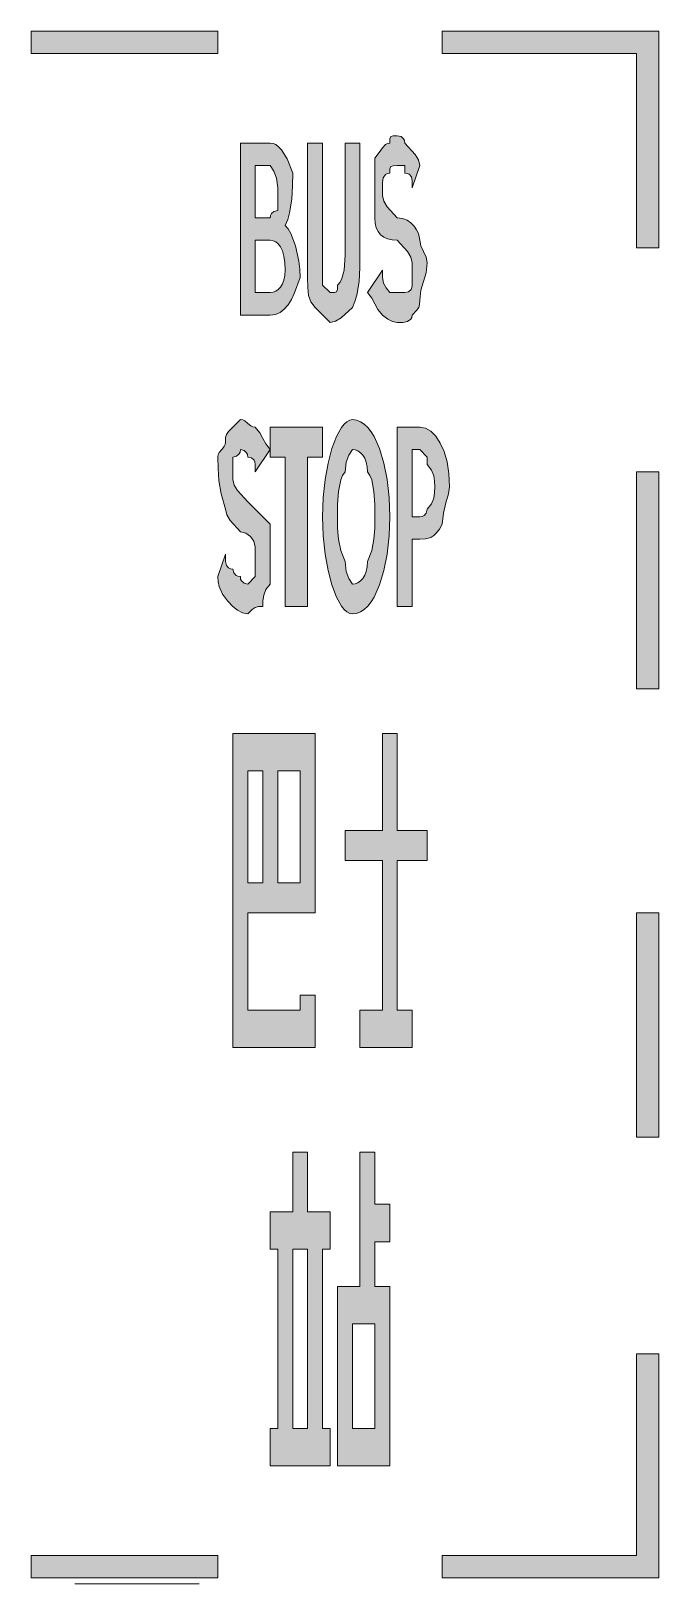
# Model space of a CAD drawing. Header units: metres. Extents: x 148 to 249, y 17 to 266.
import ezdxf

# ---------------------------------------------------------------- set-up
doc = ezdxf.new("R2010")
doc.units = ezdxf.units.M
doc.layers.add('FILL_WHITE_FFFFFF', color=7, linetype='Continuous', true_color=0xffffff)
doc.layers.add('STROKE_WHITE_FFFFFF', color=7, linetype='Continuous', true_color=0xffffff)

msp = doc.modelspace()

# ---------------------------------------------------------------- hatches: boundary and pattern name
at = {"layer": 'FILL_WHITE_FFFFFF', "true_color": 0xffffff}
h = msp.add_hatch(color=7, dxfattribs=at)
h.dxf.hatch_style = 1
h.paths.add_polyline_path([(178.35, 266.31), (178.35, 262.71), (148.35, 262.71), (148.35, 266.31), (178.35, 266.31)])
h = msp.add_hatch(color=7, dxfattribs=at)
h.dxf.hatch_style = 1
h.paths.add_polyline_path([(245.55, 262.71), (214.35, 262.71), (214.35, 266.31), (249.15, 266.31), (249.15, 231.51), (245.55, 231.51), (245.55, 262.71)])
h = msp.add_hatch(color=7, dxfattribs=at)
h.dxf.hatch_style = 1
h.paths.add_polyline_path([(206.31, 232.77), (205.58, 232.93), (204.96, 233.22), (204.45, 233.61), (204.06, 234.12), (203.78, 234.73), (203.61, 235.47), (203.55, 236.31), (203.55, 244.71), (203.55, 245.91), (204.26, 246.79), (204.75, 247.56), (205.24, 248.1), (205.55, 248.26), (205.95, 248.31), (205.97, 249), (206.1, 249.36), (206.46, 249.49), (207.15, 249.51), (207.75, 249.36), (208.16, 249), (208.3, 248.71), (208.35, 248.31), (210, 246.51), (210.54, 245.61), (210.75, 244.71), (209.55, 241.11), (209.55, 242.31), (209.4, 242.91), (209.04, 243.32), (208.75, 243.46), (208.35, 243.51), (208.35, 244.71), (207.15, 244.71), (206.46, 244.69), (206.1, 244.56), (205.97, 244.2), (205.95, 243.51), (205.55, 243.46), (205.26, 243.3), (204.9, 242.76), (204.77, 241.99), (204.75, 241.11), (204.75, 239.91), (204.96, 239.01), (205.5, 238.11), (207.15, 236.31), (207.99, 236.2), (208.73, 235.92), (209.34, 235.49), (209.85, 234.96), (210.24, 234.38), (210.53, 233.78), (210.75, 232.71), (210.94, 231.81), (211.35, 230.91), (211.76, 230.01), (211.95, 229.11), (211.76, 227.5), (211.35, 226.11), (210.94, 224.72), (210.75, 223.11), (210.73, 222.4), (210.6, 221.91), (210.24, 221.42), (209.55, 220.71), (209.5, 220.31), (209.34, 220.02), (208.8, 219.66), (208.03, 219.53), (207.15, 219.51), (206.4, 219.66), (205.63, 220.02), (204.75, 220.71), (204.04, 221.61), (203.55, 222.51), (203.06, 223.41), (202.35, 224.31), (204.75, 227.91), (204.75, 226.71), (204.94, 225.83), (205.35, 225.06), (205.95, 224.31), (208.35, 224.31), (208.95, 224.46), (209.36, 224.82), (209.5, 225.11), (209.55, 225.51), (209.55, 227.91), (209.55, 229.11), (209.34, 230.01), (208.8, 230.91), (207.15, 232.71), (206.31, 232.77)])
h = msp.add_hatch(color=7, dxfattribs=at)
h.dxf.hatch_style = 1
h.paths.add_polyline_path([(190.8, 231.81), (191.34, 229.37), (191.5, 228.06), (191.55, 226.71), (190.63, 224.25), (190.14, 223.23), (189.6, 222.36), (189.01, 221.66), (188.34, 221.14), (187.6, 220.82), (186.75, 220.71), (181.95, 220.71), (181.95, 248.31), (186.75, 248.31), (187.2, 248.25), (187.65, 248.07), (188.1, 247.74), (188.55, 247.26), (189.45, 245.78), (190.35, 243.51), (190.33, 241.52), (190.2, 239.31), (189.84, 237.1), (189.55, 236.06), (189.15, 235.11), (189.6, 234.55), (190.03, 233.8), (190.8, 231.81)])
h.paths.add_polyline_path([(186.75, 224.31), (187.2, 224.37), (187.63, 224.53), (188.04, 224.82), (188.4, 225.21), (188.71, 225.72), (188.94, 226.33), (189.1, 227.07), (189.15, 227.91), (189.1, 229.15), (188.94, 230.18), (188.71, 231.01), (188.4, 231.66), (188.04, 232.14), (187.63, 232.47), (187.2, 232.65), (186.75, 232.71), (184.35, 232.71), (184.35, 224.31), (186.75, 224.31)], flags=16)
h.paths.add_polyline_path([(186.8, 236.71), (186.94, 237), (187.35, 237.36), (187.95, 237.51), (187.95, 241.11), (187.76, 242.68), (187.35, 243.81), (186.75, 244.71), (184.35, 244.71), (184.35, 236.31), (186.75, 236.31), (186.8, 236.71)], flags=16)
h = msp.add_hatch(color=7, dxfattribs=at)
h.dxf.hatch_style = 1
h.paths.add_polyline_path([(198.75, 248.31), (201.15, 248.31), (201.15, 230.31), (201.13, 228.32), (201, 226.11), (200.64, 223.9), (200.35, 222.86), (199.95, 221.91), (198.15, 220.26), (197.25, 219.72), (196.35, 219.51), (193.95, 221.91), (193.26, 222.83), (192.9, 223.86), (192.77, 225.12), (192.75, 226.71), (192.75, 230.31), (192.75, 248.31), (195.15, 248.31), (195.15, 230.31), (195.15, 225.51), (196.35, 224.31), (197.04, 224.33), (197.4, 224.46), (197.53, 224.82), (197.55, 225.51), (197.95, 226.01), (198.24, 226.6), (198.6, 227.91), (198.75, 230.31), (198.75, 248.31)])
h = msp.add_hatch(color=7, dxfattribs=at)
h.dxf.hatch_style = 1
h.paths.add_polyline_path([(180.3, 187.71), (179.76, 188.61), (179.55, 189.51), (178.86, 192), (178.5, 194.16), (178.37, 196.09), (178.35, 197.91), (178.4, 198.31), (178.54, 198.62), (178.95, 199.11), (179.36, 199.6), (179.5, 199.91), (179.55, 200.31), (179.57, 201.02), (179.7, 201.51), (180.06, 202), (180.75, 202.71), (181.95, 203.91), (182.35, 203.86), (182.66, 203.72), (183.15, 203.31), (183.64, 202.9), (183.95, 202.76), (184.35, 202.71), (185.06, 201.81), (185.55, 200.91), (186.04, 200.01), (186.75, 199.11), (184.35, 195.51), (184.35, 196.71), (184.3, 197.11), (184.16, 197.4), (183.75, 197.76), (183.15, 197.91), (183.1, 198.31), (182.96, 198.6), (182.55, 198.96), (181.95, 199.11), (181.9, 198.71), (181.76, 198.42), (181.35, 198.06), (180.75, 197.91), (180.75, 195.51), (180.75, 194.31), (180.96, 193.41), (181.5, 192.51), (183.15, 190.71), (186.75, 187.11), (186.75, 182.31), (186.75, 177.51), (186.06, 176.61), (185.7, 175.71), (185.57, 174.81), (185.55, 173.91), (184.84, 173.89), (184.35, 173.76), (183.86, 173.4), (183.15, 172.71), (182.27, 172.9), (181.5, 173.31), (180.75, 173.91), (179.87, 174.83), (179.1, 175.86), (178.56, 177.12), (178.4, 177.86), (178.35, 178.71), (179.55, 182.31), (179.55, 181.11), (179.7, 180.51), (180.06, 180.1), (180.35, 179.96), (180.75, 179.91), (180.9, 179.31), (181.26, 178.9), (181.55, 178.76), (181.95, 178.71), (182, 178.31), (182.14, 178.02), (182.55, 177.66), (183.15, 177.51), (184.35, 178.71), (184.35, 181.11), (184.35, 183.51), (184.14, 184.39), (183.6, 185.16), (182.83, 185.7), (181.95, 185.91), (180.3, 187.71)])
h = msp.add_hatch(color=7, dxfattribs=at)
h.dxf.hatch_style = 1
h.paths.add_polyline_path([(186.75, 197.91), (186.75, 202.71), (195.15, 202.71), (195.15, 197.91), (192.75, 197.91), (192.75, 173.91), (189.15, 173.91), (189.15, 197.91), (186.75, 197.91)])
h = msp.add_hatch(color=7, dxfattribs=at)
h.dxf.hatch_style = 1
h.paths.add_polyline_path([(199.05, 173.04), (198.62, 173.43), (198.19, 173.97), (197.38, 175.43), (196.65, 177.36), (196.04, 179.68), (195.56, 182.33), (195.26, 185.23), (195.15, 188.31), (195.26, 191.39), (195.56, 194.29), (196.04, 196.94), (196.65, 199.26), (197.38, 201.19), (198.19, 202.65), (198.62, 203.19), (199.05, 203.58), (199.5, 203.83), (199.95, 203.91), (200.61, 203.83), (201.24, 203.58), (201.84, 203.19), (202.41, 202.65), (202.94, 201.98), (203.43, 201.19), (204.3, 199.26), (205, 196.94), (205.52, 194.29), (205.84, 191.39), (205.95, 188.31), (205.84, 185.23), (205.52, 182.33), (205, 179.68), (204.3, 177.36), (203.43, 175.43), (202.94, 174.64), (202.41, 173.97), (201.84, 173.43), (201.24, 173.04), (200.61, 172.79), (199.95, 172.71), (199.5, 172.79), (199.05, 173.04)])
h.paths.add_polyline_path([(200.83, 177.73), (201.24, 178.02), (201.6, 178.41), (201.91, 178.92), (202.14, 179.53), (202.3, 180.27), (202.35, 181.11), (203.04, 182.91), (203.4, 184.71), (203.53, 186.51), (203.55, 188.31), (203.53, 190.28), (203.4, 192.36), (203.04, 194.22), (202.75, 194.95), (202.35, 195.51), (202.3, 196.35), (202.14, 197.08), (201.91, 197.7), (201.6, 198.21), (201.24, 198.6), (200.83, 198.88), (200.4, 199.05), (199.95, 199.11), (199.35, 198.21), (198.94, 197.08), (198.75, 195.51), (198.35, 194.95), (198.06, 194.22), (197.7, 192.36), (197.57, 190.28), (197.55, 188.31), (197.57, 186.51), (197.7, 184.71), (198.06, 182.91), (198.75, 181.11), (198.94, 179.53), (199.35, 178.41), (199.95, 177.51), (200.4, 177.57), (200.83, 177.73)], flags=16)
h = msp.add_hatch(color=7, dxfattribs=at)
h.dxf.hatch_style = 1
h.paths.add_polyline_path([(209.55, 173.91), (207.15, 173.91), (207.15, 202.71), (210.75, 202.71), (211.65, 202.54), (212.51, 202.05), (213.32, 201.25), (214.05, 200.16), (214.66, 198.78), (215.14, 197.14), (215.44, 195.25), (215.55, 193.11), (215.36, 192), (214.95, 190.56), (214.54, 188.89), (214.35, 187.11), (213.9, 186.32), (213.45, 185.72), (213, 185.3), (212.55, 185.01), (211.65, 184.75), (210.75, 184.71), (209.55, 184.71), (209.55, 173.91)])
h.paths.add_polyline_path([(210.75, 188.31), (211.15, 188.36), (211.44, 188.5), (211.8, 188.91), (211.95, 189.51), (212.64, 190.41), (213, 191.31), (213.13, 192.21), (213.15, 193.11), (213.13, 194.01), (213, 194.91), (212.64, 195.81), (211.95, 196.71), (211.95, 197.91), (210.75, 199.11), (209.55, 199.11), (209.55, 188.31), (210.75, 188.31)], flags=16)
h = msp.add_hatch(color=7, dxfattribs=at)
h.dxf.hatch_style = 1
h.paths.add_polyline_path([(249.15, 160.71), (245.55, 160.71), (245.55, 195.51), (249.15, 195.51), (249.15, 160.71)])
h = msp.add_hatch(color=7, dxfattribs=at)
h.dxf.hatch_style = 1
h.paths.add_polyline_path([(193.95, 124.71), (183.15, 124.71), (183.15, 109.11), (191.55, 109.11), (191.55, 111.51), (193.95, 111.51), (193.95, 103.11), (180.75, 103.11), (180.75, 153.51), (193.95, 153.51), (193.95, 124.71)])
h.paths.add_polyline_path([(191.55, 147.51), (187.95, 147.51), (187.95, 129.51), (191.55, 129.51), (191.55, 147.51)], flags=16)
h.paths.add_polyline_path([(185.55, 129.51), (185.55, 147.51), (183.15, 147.51), (183.15, 129.51), (185.55, 129.51)], flags=16)
h = msp.add_hatch(color=7, dxfattribs=at)
h.dxf.hatch_style = 1
h.paths.add_polyline_path([(207.15, 109.11), (209.55, 109.11), (209.55, 103.11), (201.15, 103.11), (201.15, 109.11), (204.75, 109.11), (204.75, 133.11), (198.75, 133.11), (198.75, 137.91), (204.75, 137.91), (204.75, 153.51), (207.15, 153.51), (207.15, 137.91), (211.95, 137.91), (211.95, 133.11), (207.15, 133.11), (207.15, 109.11)])
h = msp.add_hatch(color=7, dxfattribs=at)
h.dxf.hatch_style = 1
h.paths.add_polyline_path([(249.15, 88.71), (245.55, 88.71), (245.55, 124.71), (249.15, 124.71), (249.15, 88.71)])
h = msp.add_hatch(color=7, dxfattribs=at)
h.dxf.hatch_style = 1
h.paths.add_polyline_path([(196.35, 70.71), (195.15, 70.71), (195.15, 41.91), (196.35, 41.91), (196.35, 35.91), (186.75, 35.91), (186.75, 41.91), (187.95, 41.91), (187.95, 70.71), (186.75, 70.71), (186.75, 76.71), (190.35, 76.71), (190.35, 86.31), (192.75, 86.31), (192.75, 76.71), (196.35, 76.71), (196.35, 70.71)])
h.paths.add_polyline_path([(190.35, 41.91), (192.75, 41.91), (192.75, 70.71), (190.35, 70.71), (190.35, 41.91)], flags=16)
h = msp.add_hatch(color=7, dxfattribs=at)
h.dxf.hatch_style = 1
h.paths.add_polyline_path([(205.95, 71.91), (203.55, 71.91), (203.55, 64.71), (205.95, 64.71), (205.95, 35.91), (197.55, 35.91), (197.55, 64.71), (201.15, 64.71), (201.15, 86.31), (203.55, 86.31), (203.55, 77.91), (205.95, 77.91), (205.95, 71.91)])
h.paths.add_polyline_path([(199.95, 41.91), (203.55, 41.91), (203.55, 58.71), (199.95, 58.71), (199.95, 41.91)], flags=16)
h = msp.add_hatch(color=7, dxfattribs=at)
h.dxf.hatch_style = 1
h.paths.add_polyline_path([(249.15, 53.91), (249.15, 17.91), (214.35, 17.91), (214.35, 21.51), (245.55, 21.51), (245.55, 53.91), (249.15, 53.91)])
h = msp.add_hatch(color=7, dxfattribs=at)
h.dxf.hatch_style = 1
h.paths.add_polyline_path([(148.35, 21.51), (178.35, 21.51), (178.35, 17.91), (148.35, 17.91), (148.35, 21.51)])

# ---------------------------------------------------------------- linework, layer by layer
at = {"layer": 'FILL_WHITE_FFFFFF', "lineweight": 0, "true_color": 0xffffff}
for points in [[(178.35, 266.31), (178.35, 262.71), (148.35, 262.71), (148.35, 266.31)], [(245.55, 262.71), (214.35, 262.71), (214.35, 266.31), (249.15, 266.31), (249.15, 231.51), (245.55, 231.51)], [(206.31, 232.77), (205.58, 232.93), (204.96, 233.22), (204.45, 233.61), (204.06, 234.12), (203.78, 234.73), (203.61, 235.47), (203.55, 236.31), (203.55, 244.71), (203.55, 245.91), (204.26, 246.79), (204.75, 247.56), (205.24, 248.1), (205.55, 248.26), (205.95, 248.31), (205.97, 249), (206.1, 249.36), (206.46, 249.49), (207.15, 249.51), (207.75, 249.36), (208.16, 249), (208.3, 248.71), (208.35, 248.31), (210, 246.51), (210.54, 245.61), (210.75, 244.71), (209.55, 241.11), (209.55, 242.31), (209.4, 242.91), (209.04, 243.32), (208.75, 243.46), (208.35, 243.51), (208.35, 244.71), (207.15, 244.71), (206.46, 244.69), (206.1, 244.56), (205.97, 244.2), (205.95, 243.51), (205.55, 243.46), (205.26, 243.3), (204.9, 242.76), (204.77, 241.99), (204.75, 241.11), (204.75, 239.91), (204.96, 239.01), (205.5, 238.11), (207.15, 236.31), (207.99, 236.2), (208.73, 235.92), (209.34, 235.49), (209.85, 234.96), (210.24, 234.38), (210.53, 233.78), (210.75, 232.71), (210.94, 231.81), (211.35, 230.91), (211.76, 230.01), (211.95, 229.11), (211.76, 227.5), (211.35, 226.11), (210.94, 224.72), (210.75, 223.11), (210.73, 222.4), (210.6, 221.91), (210.24, 221.42), (209.55, 220.71), (209.5, 220.31), (209.34, 220.02), (208.8, 219.66), (208.03, 219.53), (207.15, 219.51), (206.4, 219.66), (205.63, 220.02), (204.75, 220.71), (204.04, 221.61), (203.55, 222.51), (203.06, 223.41), (202.35, 224.31), (204.75, 227.91), (204.75, 226.71), (204.94, 225.83), (205.35, 225.06), (205.95, 224.31), (208.35, 224.31), (208.95, 224.46), (209.36, 224.82), (209.5, 225.11), (209.55, 225.51), (209.55, 227.91), (209.55, 229.11), (209.34, 230.01), (208.8, 230.91), (207.15, 232.71)], [(190.8, 231.81), (191.34, 229.37), (191.5, 228.06), (191.55, 226.71), (190.63, 224.25), (190.14, 223.23), (189.6, 222.36), (189.01, 221.66), (188.34, 221.14), (187.6, 220.82), (186.75, 220.71), (181.95, 220.71), (181.95, 248.31), (186.75, 248.31), (187.2, 248.25), (187.65, 248.07), (188.1, 247.74), (188.55, 247.26), (189.45, 245.78), (190.35, 243.51), (190.33, 241.52), (190.2, 239.31), (189.84, 237.1), (189.55, 236.06), (189.15, 235.11), (189.6, 234.55), (190.03, 233.8)], [(198.75, 248.31), (201.15, 248.31), (201.15, 230.31), (201.13, 228.32), (201, 226.11), (200.64, 223.9), (200.35, 222.86), (199.95, 221.91), (198.15, 220.26), (197.25, 219.72), (196.35, 219.51), (193.95, 221.91), (193.26, 222.83), (192.9, 223.86), (192.77, 225.12), (192.75, 226.71), (192.75, 230.31), (192.75, 248.31), (195.15, 248.31), (195.15, 230.31), (195.15, 225.51), (196.35, 224.31), (197.04, 224.33), (197.4, 224.46), (197.53, 224.82), (197.55, 225.51), (197.95, 226.01), (198.24, 226.6), (198.6, 227.91), (198.75, 230.31)], [(186.8, 236.71), (186.94, 237), (187.35, 237.36), (187.95, 237.51), (187.95, 241.11), (187.76, 242.68), (187.35, 243.81), (186.75, 244.71), (184.35, 244.71), (184.35, 236.31), (186.75, 236.31)], [(186.75, 224.31), (187.2, 224.37), (187.63, 224.53), (188.04, 224.82), (188.4, 225.21), (188.71, 225.72), (188.94, 226.33), (189.1, 227.07), (189.15, 227.91), (189.1, 229.15), (188.94, 230.18), (188.71, 231.01), (188.4, 231.66), (188.04, 232.14), (187.63, 232.47), (187.2, 232.65), (186.75, 232.71), (184.35, 232.71), (184.35, 224.31)], [(180.3, 187.71), (179.76, 188.61), (179.55, 189.51), (178.86, 192), (178.5, 194.16), (178.37, 196.09), (178.35, 197.91), (178.4, 198.31), (178.54, 198.62), (178.95, 199.11), (179.36, 199.6), (179.5, 199.91), (179.55, 200.31), (179.57, 201.02), (179.7, 201.51), (180.06, 202), (180.75, 202.71), (181.95, 203.91), (182.35, 203.86), (182.66, 203.72), (183.15, 203.31), (183.64, 202.9), (183.95, 202.76), (184.35, 202.71), (185.06, 201.81), (185.55, 200.91), (186.04, 200.01), (186.75, 199.11), (184.35, 195.51), (184.35, 196.71), (184.3, 197.11), (184.16, 197.4), (183.75, 197.76), (183.15, 197.91), (183.1, 198.31), (182.96, 198.6), (182.55, 198.96), (181.95, 199.11), (181.9, 198.71), (181.76, 198.42), (181.35, 198.06), (180.75, 197.91), (180.75, 195.51), (180.75, 194.31), (180.96, 193.41), (181.5, 192.51), (183.15, 190.71), (186.75, 187.11), (186.75, 182.31), (186.75, 177.51), (186.06, 176.61), (185.7, 175.71), (185.57, 174.81), (185.55, 173.91), (184.84, 173.89), (184.35, 173.76), (183.86, 173.4), (183.15, 172.71), (182.27, 172.9), (181.5, 173.31), (180.75, 173.91), (179.87, 174.83), (179.1, 175.86), (178.56, 177.12), (178.4, 177.86), (178.35, 178.71), (179.55, 182.31), (179.55, 181.11), (179.7, 180.51), (180.06, 180.1), (180.35, 179.96), (180.75, 179.91), (180.9, 179.31), (181.26, 178.9), (181.55, 178.76), (181.95, 178.71), (182, 178.31), (182.14, 178.02), (182.55, 177.66), (183.15, 177.51), (184.35, 178.71), (184.35, 181.11), (184.35, 183.51), (184.14, 184.39), (183.6, 185.16), (182.83, 185.7), (181.95, 185.91)], [(186.75, 197.91), (186.75, 202.71), (195.15, 202.71), (195.15, 197.91), (192.75, 197.91), (192.75, 173.91), (189.15, 173.91), (189.15, 197.91)], [(199.05, 173.04), (198.62, 173.43), (198.19, 173.97), (197.38, 175.43), (196.65, 177.36), (196.04, 179.68), (195.56, 182.33), (195.26, 185.23), (195.15, 188.31), (195.26, 191.39), (195.56, 194.29), (196.04, 196.94), (196.65, 199.26), (197.38, 201.19), (198.19, 202.65), (198.62, 203.19), (199.05, 203.58), (199.5, 203.83), (199.95, 203.91), (200.61, 203.83), (201.24, 203.58), (201.84, 203.19), (202.41, 202.65), (202.94, 201.98), (203.43, 201.19), (204.3, 199.26), (205, 196.94), (205.52, 194.29), (205.84, 191.39), (205.95, 188.31), (205.84, 185.23), (205.52, 182.33), (205, 179.68), (204.3, 177.36), (203.43, 175.43), (202.94, 174.64), (202.41, 173.97), (201.84, 173.43), (201.24, 173.04), (200.61, 172.79), (199.95, 172.71), (199.5, 172.79)], [(209.55, 173.91), (207.15, 173.91), (207.15, 202.71), (210.75, 202.71), (211.65, 202.54), (212.51, 202.05), (213.32, 201.25), (214.05, 200.16), (214.66, 198.78), (215.14, 197.14), (215.44, 195.25), (215.55, 193.11), (215.36, 192), (214.95, 190.56), (214.54, 188.89), (214.35, 187.11), (213.9, 186.32), (213.45, 185.72), (213, 185.3), (212.55, 185.01), (211.65, 184.75), (210.75, 184.71), (209.55, 184.71)], [(200.83, 177.73), (201.24, 178.02), (201.6, 178.41), (201.91, 178.92), (202.14, 179.53), (202.3, 180.27), (202.35, 181.11), (203.04, 182.91), (203.4, 184.71), (203.53, 186.51), (203.55, 188.31), (203.53, 190.28), (203.4, 192.36), (203.04, 194.22), (202.75, 194.95), (202.35, 195.51), (202.3, 196.35), (202.14, 197.08), (201.91, 197.7), (201.6, 198.21), (201.24, 198.6), (200.83, 198.88), (200.4, 199.05), (199.95, 199.11), (199.35, 198.21), (198.94, 197.08), (198.75, 195.51), (198.35, 194.95), (198.06, 194.22), (197.7, 192.36), (197.57, 190.28), (197.55, 188.31), (197.57, 186.51), (197.7, 184.71), (198.06, 182.91), (198.75, 181.11), (198.94, 179.53), (199.35, 178.41), (199.95, 177.51), (200.4, 177.57)], [(210.75, 188.31), (211.15, 188.36), (211.44, 188.5), (211.8, 188.91), (211.95, 189.51), (212.64, 190.41), (213, 191.31), (213.13, 192.21), (213.15, 193.11), (213.13, 194.01), (213, 194.91), (212.64, 195.81), (211.95, 196.71), (211.95, 197.91), (210.75, 199.11), (209.55, 199.11), (209.55, 188.31)], [(249.15, 160.71), (245.55, 160.71), (245.55, 195.51), (249.15, 195.51)], [(193.95, 124.71), (183.15, 124.71), (183.15, 109.11), (191.55, 109.11), (191.55, 111.51), (193.95, 111.51), (193.95, 103.11), (180.75, 103.11), (180.75, 153.51), (193.95, 153.51)], [(207.15, 109.11), (209.55, 109.11), (209.55, 103.11), (201.15, 103.11), (201.15, 109.11), (204.75, 109.11), (204.75, 133.11), (198.75, 133.11), (198.75, 137.91), (204.75, 137.91), (204.75, 153.51), (207.15, 153.51), (207.15, 137.91), (211.95, 137.91), (211.95, 133.11), (207.15, 133.11)], [(185.55, 129.51), (185.55, 147.51), (183.15, 147.51), (183.15, 129.51)], [(191.55, 147.51), (187.95, 147.51), (187.95, 129.51), (191.55, 129.51)], [(249.15, 88.71), (245.55, 88.71), (245.55, 124.71), (249.15, 124.71)], [(196.35, 70.71), (195.15, 70.71), (195.15, 41.91), (196.35, 41.91), (196.35, 35.91), (186.75, 35.91), (186.75, 41.91), (187.95, 41.91), (187.95, 70.71), (186.75, 70.71), (186.75, 76.71), (190.35, 76.71), (190.35, 86.31), (192.75, 86.31), (192.75, 76.71), (196.35, 76.71)], [(205.95, 71.91), (203.55, 71.91), (203.55, 64.71), (205.95, 64.71), (205.95, 35.91), (197.55, 35.91), (197.55, 64.71), (201.15, 64.71), (201.15, 86.31), (203.55, 86.31), (203.55, 77.91), (205.95, 77.91)], [(190.35, 41.91), (192.75, 41.91), (192.75, 70.71), (190.35, 70.71)], [(199.95, 41.91), (203.55, 41.91), (203.55, 58.71), (199.95, 58.71)], [(249.15, 53.91), (249.15, 17.91), (214.35, 17.91), (214.35, 21.51), (245.55, 21.51), (245.55, 53.91)], [(148.35, 21.51), (178.35, 21.51), (178.35, 17.91), (148.35, 17.91)]]:
    msp.add_lwpolyline(points, close=True, dxfattribs=at)
at = {"layer": 'STROKE_WHITE_FFFFFF', "lineweight": 0, "true_color": 0xffffff}
msp.add_lwpolyline([(175.35, 16.95), (155.35, 16.95)], dxfattribs=at)

doc.saveas('drawing.dxf')
